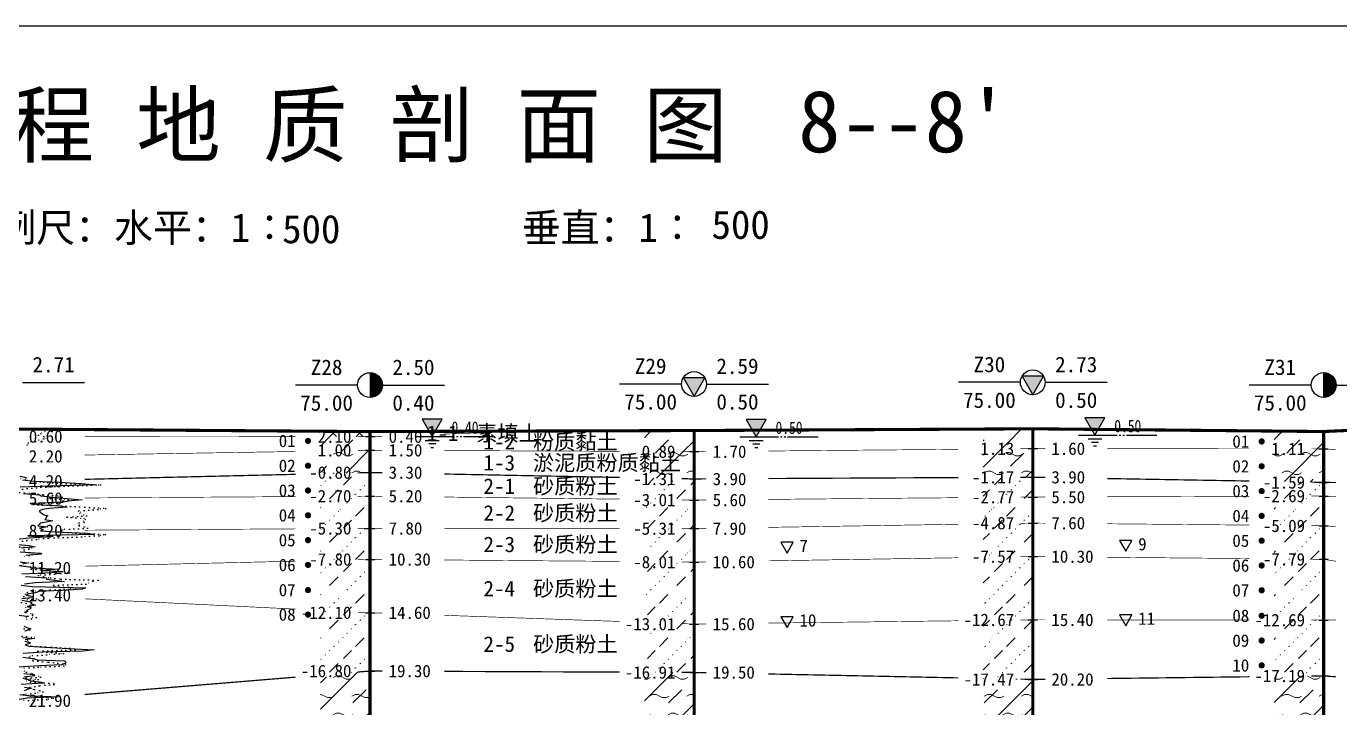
# Model space of a CAD drawing. Extents: x -37 to 3540, y -1485 to 297.
# Drawn here: x 911.1 to 1122.9, y -124.9 to -15 of the extents above; entities that cross this region are included whole.
import ezdxf
from ezdxf.enums import TextEntityAlignment as Align

# ---------------------------------------------------------------- set-up
doc = ezdxf.new("R2010")
doc.units = 0
doc.linetypes.add('DOT', pattern=[6.35, 0, -6.35])
doc.layers.get('0').update_dxf_attribs({"linetype": 'CONTINUOUS'})
for name, color, linetype in [('CURVE', 200, 'CONTINUOUS'), ('FRAME', 7, 'CONTINUOUS'), ('HOLE', 41, 'CONTINUOUS'), ('SAMPLE', 1, 'CONTINUOUS'), ('STRATUM', 241, 'CONTINUOUS')]:
    doc.layers.add(name, color=color, linetype=linetype)
doc.layers.add('HATCH', color=7, linetype='CONTINUOUS', lineweight=13)
doc.styles.add('ST', font='')
doc.styles.get('ST').set_extended_font_data('SimSun')
pattern_1 = [(45, (761.2035, -297), (-4.24264, 4.24264), [10, 0]), (45, (762.2645, -300.182), (-2.12132, 6.36396), [3, -3])]
pattern_2 = [(45, (761.2035, -297), (-4.24264, 4.24264), [10, 0]), (45, (762.2645, -300.182), (-2.12132, 6.36396), [3, -3]), (26.565, (762.2776, -297.2536), (5.999823, 5.999812), [0.567, -12.849]), (0, (761.7106, -297.2536), (0, 6), [0.567, -5.433]), (26.565, (759.6222, -297), (5.999823, 5.999812), [0.567, -12.849]), (0, (760.1293, -296.7464), (0, 6), [0.567, -5.433]), (153.435, (761.7106, -297.2536), (-5.999818, -5e-06), [1.134, -12.2826]), (26.565, (765.2776, -294.2536), (5.999823, 5.999812), [0.567, -12.849]), (0, (764.7106, -294.2536), (0, 6), [0.567, -5.433]), (26.565, (762.6222, -294), (5.999823, 5.999812), [0.567, -12.849]), (0, (763.1293, -293.7464), (0, 6), [0.567, -5.433]), (153.435, (764.7106, -294.2536), (-5.999818, -5e-06), [1.134, -12.2826])]
pattern_3 = [(45, (761.2035, -297), (-7e-07, 6.99998), [1.97196, -7.92754]), (45, (764.0163, -294.171), (-7e-07, 6.99998), [1.99367, -7.90583]), (45, (766.271, -291.918), (-7e-07, 6.99998), [1.81361, -8.08588]), (26.56505, (761.2035, -293.5), (7, 7), [0.0965, -15.55598]), (36.8699, (761.9035, -292.8), (7, 7), [0.19775, -34.80225]), (315, (764.7035, -290.024), (6.99998, 1e-06), [0.03305, -9.86644]), (26.56505, (764.7035, -297), (7, 7), [0.14475, -15.50773]), (26.56505, (765.4035, -296.3), (7, 7), [0.10528, -15.5472]), (90, (765.7535, -295.95), (-7, -5e-07), [0.02877, -6.97123]), (26.56505, (766.1035, -295.6), (7, 7), [0.09101, -31.21394]), (36.8699, (766.8035, -294.9), (7, 7), [0.11069, -34.88931]), (45, (767.5035, -294.2), (-2e-07, 6.99998), [0.10911, -9.79038]), (315, (768.1176, -293.452), (6.99998, 1e-06), [0.03305, -9.86644]), (36.8699, (762.6035, -292.1), (7, 7), [0.10224, -34.89776]), (53.1301, (763.3035, -291.4), (14, 21), [0.13438, -34.86562]), (53.1301, (764.0035, -290.7), (14, 21), [0.12625, -34.87375])]

# ---------------------------------------------------------------- blocks, each defined once
blk = doc.blocks.new('图头_剖面图A3')
at = {"style": 'ST'}
for s, height, p in [('工 程 地 质 剖 面 图', 10, (-15.09, 10.79)), ('比例尺：水平：1∶            垂直：1∶', 4.6, (-11.5, -5.76))]:
    blk.add_text(s, height=height, dxfattribs=at).set_placement(p, align=Align.MIDDLE_CENTER)
for tag, height, p in [('01_剖面号', 10, (64.41, 11.39)), ('02_横向比例', 4.6, (-18.82, -5.99)), ('03＿纵向比例', 4.6, (50.43, -5.28))]:
    blk.add_attdef(tag, text='', height=height, dxfattribs=at).set_placement(p, align=Align.MIDDLE_LEFT)
blk = doc.blocks.new('H_sam_hole')
blk.add_line((0, 2), (0, -2))
at = {"const_width": 2}
blk.add_lwpolyline([(0, -1, 0.414214), (1, 0, 0.414214), (0, 1, 1)], format="xyb", dxfattribs=at)
blk.add_circle((0, 0), 2)
blk = doc.blocks.new('H_spt_hole')
blk.add_hatch(color=256).paths.add_polyline_path([(1.73, 1), (-1.73, 1), (0, -2)])
blk.add_lwpolyline([(0, -2), (1.73, 1), (-1.73, 1)], close=True)
blk.add_circle((0, 0), 2)
blk = doc.blocks.new('SampleSoilUndisturbed')
at = {"const_width": 0.5}
blk.add_lwpolyline([(-0.25, 0, 1), (0.25, 0, 1)], format="xyb", close=True, dxfattribs=at)
blk = doc.blocks.new('TrigonHollow')
blk.add_lwpolyline([(0, -1.15), (1, 0.58), (-1, 0.58)], close=True)
blk = doc.blocks.new('Gwl')
blk.add_lwpolyline([(0, 0, 0, 3.22, 0), (0, 2.79, 3.22, 3.22, 0)], format="xyseb")
blk.add_lwpolyline([(0, 0), (1.61, 2.79), (-1.61, 2.79)], close=True)
for points in [[(-2.63, 0), (3.61, 0)], [(3.93, 0), (4.21, 0)], [(4.53, 0), (4.8, 0)], [(5.09, 0), (9.99, 0)], [(-1.09, -0.61), (1.16, -0.61)], [(-0.54, -1.14), (0.61, -1.14)], [(-0.19, -1.74), (0.26, -1.74)]]:
    blk.add_lwpolyline(points)
at = {"style": 'ST', "width": 0.8}
blk.add_attdef('*GWL', (3.14, 0.45), '', height=2, dxfattribs=at)

msp = doc.modelspace()

# ---------------------------------------------------------------- hatches: boundary and pattern name
at = {"layer": 'HATCH'}
h = msp.add_hatch(dxfattribs=at)
h.set_pattern_fill('STT', color=50, style=0)
h.set_pattern_definition([(45, (761.2035, -297), (-2.12132, 2.12132), [10, 0]), (135, (761.2035, -297), (-2.12132, -2.12132), [10, 0])])
h.paths.add_polyline_path([(966.55, -80.35), (958.55, -80.3), (958.55, -81.15), (966.55, -81.15)])
h.paths.add_polyline_path([(957.35, -82.64), (964.04, -82.64), (964.04, -79.71), (957.35, -79.71)], flags=9)
h = msp.add_hatch(dxfattribs=at)
h.set_pattern_fill('FZNT', color=32, style=0)
h.set_pattern_definition(pattern_1)
h.paths.add_polyline_path([(966.55, -81.15), (965.8, -81.15), (958.55, -81.15), (958.55, -83.49), (966.55, -83.35)])
h.paths.add_polyline_path([(957.35, -84.84), (964.04, -84.84), (964.04, -81.91), (957.35, -81.91)], flags=9)
h.paths.add_polyline_path([(957.35, -82.64), (964.04, -82.64), (964.04, -79.71), (957.35, -79.71)], flags=9)
h = msp.add_hatch(dxfattribs=at)
h.set_pattern_fill('FZNT', color=32, style=0)
h.set_pattern_definition(pattern_1)
h.paths.add_polyline_path([(1018.81, -80.18), (1010.81, -80.21), (1010.81, -83.55), (1018.81, -83.58)])
h.paths.add_polyline_path([(1009.6, -85.07), (1016.3, -85.07), (1016.3, -82.14), (1009.6, -82.14)], flags=9)
h = msp.add_hatch(dxfattribs=at)
h.set_pattern_fill('FZNT', color=32, style=0)
h.set_pattern_definition(pattern_1)
h.paths.add_polyline_path([(1073.44, -79.9), (1065.44, -79.94), (1065.44, -83.17), (1073.44, -83.1)])
h.paths.add_polyline_path([(1064.23, -84.59), (1070.93, -84.59), (1070.93, -81.66), (1064.23, -81.66)], flags=9)
h = msp.add_hatch(dxfattribs=at)
h.set_pattern_fill('FZNT', color=32, style=0)
h.set_pattern_definition(pattern_1)
h.paths.add_polyline_path([(1120.35, -80.34), (1112.35, -80.26), (1112.35, -83.13), (1120.35, -83.14)])
h.paths.add_polyline_path([(1111.15, -84.62), (1117.84, -84.62), (1117.84, -81.71), (1111.15, -81.71)], flags=9)
h = msp.add_hatch(dxfattribs=at)
h.set_pattern_fill('YNFNT', color=251, style=0)
h.set_pattern_definition(pattern_2)
h.paths.add_polyline_path([(966.55, -83.35), (958.55, -83.49), (958.55, -87.14), (966.55, -86.95)])
h.paths.add_polyline_path([(955.92, -88.44), (964.04, -88.44), (964.04, -85.51), (955.92, -85.51)], flags=9)
h.paths.add_polyline_path([(957.35, -84.84), (964.04, -84.84), (964.04, -81.91), (957.35, -81.91)], flags=9)
h = msp.add_hatch(dxfattribs=at)
h.set_pattern_fill('YNFNT', color=251, style=0)
h.set_pattern_definition(pattern_2)
h.paths.add_polyline_path([(1018.81, -83.58), (1010.81, -83.55), (1010.81, -87.82), (1018.81, -87.98)])
h.paths.add_polyline_path([(992.02, -87.81), (1018.7, -87.81), (1018.7, -82.87), (992.02, -82.87)], flags=9)
h.paths.add_polyline_path([(1008.17, -89.47), (1016.3, -89.47), (1016.3, -86.54), (1008.17, -86.54)], flags=9)
h.paths.add_polyline_path([(1009.6, -85.07), (1016.3, -85.07), (1016.3, -82.14), (1009.6, -82.14)], flags=9)
h = msp.add_hatch(dxfattribs=at)
h.set_pattern_fill('YNFNT', color=251, style=0)
h.set_pattern_definition(pattern_2)
h.paths.add_polyline_path([(1073.44, -83.1), (1065.44, -83.17), (1065.44, -87.74), (1073.44, -87.7)])
h.paths.add_polyline_path([(1062.8, -89.19), (1070.93, -89.19), (1070.93, -86.27), (1062.8, -86.27)], flags=9)
h.paths.add_polyline_path([(1064.23, -84.59), (1070.93, -84.59), (1070.93, -81.66), (1064.23, -81.66)], flags=9)
h = msp.add_hatch(dxfattribs=at)
h.set_pattern_fill('YNFNT', color=251, style=0)
h.set_pattern_definition(pattern_2)
h.paths.add_polyline_path([(1120.35, -83.14), (1119.6, -83.14), (1112.35, -83.13), (1112.35, -88.39), (1120.35, -88.54)])
h.paths.add_polyline_path([(1109.71, -90.02), (1117.84, -90.02), (1117.84, -87.09), (1109.71, -87.09)], flags=9)
h.paths.add_polyline_path([(1111.15, -84.62), (1117.84, -84.62), (1117.84, -81.71), (1111.15, -81.71)], flags=9)
h = msp.add_hatch(dxfattribs=at)
h.set_pattern_fill('SZFT', color=52, style=0)
h.set_pattern_definition(pattern_3)
h.paths.add_polyline_path([(966.55, -86.95), (958.55, -87.14), (958.55, -90.81), (966.55, -90.75)])
h.paths.add_polyline_path([(955.92, -92.24), (964.04, -92.24), (964.04, -89.31), (955.92, -89.31)], flags=9)
h.paths.add_polyline_path([(955.92, -88.44), (964.04, -88.44), (964.04, -85.51), (955.92, -85.51)], flags=9)
h = msp.add_hatch(dxfattribs=at)
h.set_pattern_fill('SZFT', color=52, style=0)
h.set_pattern_definition(pattern_3)
h.paths.add_polyline_path([(1018.81, -87.98), (1010.81, -87.82), (1010.81, -91.28), (1018.81, -91.38)])
h.paths.add_polyline_path([(1008.17, -92.87), (1016.3, -92.87), (1016.3, -89.94), (1008.17, -89.94)], flags=9)
h.paths.add_polyline_path([(1008.17, -89.47), (1016.3, -89.47), (1016.3, -86.54), (1008.17, -86.54)], flags=9)
h = msp.add_hatch(dxfattribs=at)
h.set_pattern_fill('SZFT', color=52, style=0)
h.set_pattern_definition(pattern_3)
h.paths.add_polyline_path([(1073.44, -87.7), (1065.44, -87.74), (1065.44, -90.97), (1073.44, -90.9)])
h.paths.add_polyline_path([(1062.81, -92.39), (1070.92, -92.39), (1070.92, -89.49), (1062.81, -89.49)], flags=9)
h.paths.add_polyline_path([(1062.8, -89.19), (1070.93, -89.19), (1070.93, -86.27), (1062.8, -86.27)], flags=9)
h = msp.add_hatch(dxfattribs=at)
h.set_pattern_fill('SZFT', color=52, style=0)
h.set_pattern_definition(pattern_3)
h.paths.add_polyline_path([(1120.35, -88.54), (1112.35, -88.39), (1112.35, -90.76), (1120.35, -90.74)])
h.paths.add_polyline_path([(1109.71, -92.22), (1117.84, -92.22), (1117.84, -89.29), (1109.71, -89.29)], flags=9)
h.paths.add_polyline_path([(1109.71, -90.02), (1117.84, -90.02), (1117.84, -87.09), (1109.71, -87.09)], flags=9)
h = msp.add_hatch(dxfattribs=at)
h.set_pattern_fill('SZFT', color=52, style=0)
h.set_pattern_definition(pattern_3)
h.paths.add_polyline_path([(966.55, -90.75), (958.55, -90.81), (958.55, -96.01), (966.55, -95.95)])
h.paths.add_polyline_path([(955.92, -97.44), (964.04, -97.44), (964.04, -94.51), (955.92, -94.51)], flags=9)
h.paths.add_polyline_path([(955.92, -92.24), (964.04, -92.24), (964.04, -89.31), (955.92, -89.31)], flags=9)
h = msp.add_hatch(dxfattribs=at)
h.set_pattern_fill('SZFT', color=52, style=0)
h.set_pattern_definition(pattern_3)
h.paths.add_polyline_path([(1018.81, -91.38), (1010.81, -91.28), (1010.81, -95.98), (1018.81, -95.98)])
h.paths.add_polyline_path([(1008.17, -97.47), (1016.3, -97.47), (1016.3, -94.54), (1008.17, -94.54)], flags=9)
h.paths.add_polyline_path([(1008.17, -92.87), (1016.3, -92.87), (1016.3, -89.94), (1008.17, -89.94)], flags=9)
h = msp.add_hatch(dxfattribs=at)
h.set_pattern_fill('SZFT', color=52, style=0)
h.set_pattern_definition(pattern_3)
h.paths.add_polyline_path([(1073.44, -90.9), (1065.44, -90.97), (1065.44, -95.23), (1073.44, -95.1)])
h.paths.add_polyline_path([(1062.8, -96.59), (1070.93, -96.59), (1070.93, -93.66), (1062.8, -93.66)], flags=9)
h.paths.add_polyline_path([(1062.81, -92.39), (1070.92, -92.39), (1070.92, -89.49), (1062.81, -89.49)], flags=9)
h = msp.add_hatch(dxfattribs=at)
h.set_pattern_fill('SZFT', color=52, style=0)
h.set_pattern_definition(pattern_3)
h.paths.add_polyline_path([(1120.35, -90.74), (1112.35, -90.76), (1112.35, -95.46), (1120.35, -95.54)])
h.paths.add_polyline_path([(1109.71, -97.02), (1117.84, -97.02), (1117.84, -94.09), (1109.71, -94.09)], flags=9)
h.paths.add_polyline_path([(1109.71, -92.22), (1117.84, -92.22), (1117.84, -89.29), (1109.71, -89.29)], flags=9)
h = msp.add_hatch(dxfattribs=at)
h.set_pattern_fill('SZFT', color=52, style=0)
h.set_pattern_definition(pattern_3)
h.paths.add_polyline_path([(966.55, -95.95), (958.55, -96.01), (958.55, -101.14), (966.55, -100.95)])
h.paths.add_polyline_path([(955.92, -102.44), (964.04, -102.44), (964.04, -99.51), (955.92, -99.51)], flags=9)
h.paths.add_polyline_path([(955.92, -97.44), (964.04, -97.44), (964.04, -94.51), (955.92, -94.51)], flags=9)
h = msp.add_hatch(dxfattribs=at)
h.set_pattern_fill('SZFT', color=52, style=0)
h.set_pattern_definition(pattern_3)
h.paths.add_polyline_path([(1018.81, -95.98), (1018.06, -95.98), (1010.81, -95.98), (1010.81, -101.31), (1018.81, -101.38)])
h.paths.add_polyline_path([(1008.17, -102.87), (1016.3, -102.87), (1016.3, -99.94), (1008.17, -99.94)], flags=9)
h.paths.add_polyline_path([(1008.17, -97.47), (1016.3, -97.47), (1016.3, -94.54), (1008.17, -94.54)], flags=9)
h = msp.add_hatch(dxfattribs=at)
h.set_pattern_fill('SZFT', color=52, style=0)
h.set_pattern_definition(pattern_3)
h.paths.add_polyline_path([(1073.44, -95.1), (1065.44, -95.23), (1065.44, -100.63), (1073.44, -100.5)])
h.paths.add_polyline_path([(1062.81, -101.99), (1070.92, -101.99), (1070.92, -99.09), (1062.81, -99.09)], flags=9)
h.paths.add_polyline_path([(1062.8, -96.59), (1070.93, -96.59), (1070.93, -93.66), (1062.8, -93.66)], flags=9)
h = msp.add_hatch(dxfattribs=at)
h.set_pattern_fill('SZFT', color=52, style=0)
h.set_pattern_definition(pattern_3)
h.paths.add_polyline_path([(1120.35, -95.54), (1112.35, -95.46), (1112.35, -100.86), (1120.35, -100.94)])
h.paths.add_polyline_path([(1109.71, -102.42), (1117.84, -102.42), (1117.84, -99.49), (1109.71, -99.49)], flags=9)
h.paths.add_polyline_path([(1109.71, -97.02), (1117.84, -97.02), (1117.84, -94.09), (1109.71, -94.09)], flags=9)
h = msp.add_hatch(dxfattribs=at)
h.set_pattern_fill('SZFT', color=52, style=0)
h.set_pattern_definition(pattern_3)
h.paths.add_polyline_path([(966.55, -100.95), (958.55, -101.14), (958.55, -109.16), (966.55, -109.55)])
h.paths.add_polyline_path([(954.49, -111.04), (964.04, -111.04), (964.04, -108.11), (954.49, -108.11)], flags=9)
h.paths.add_polyline_path([(955.92, -102.44), (964.04, -102.44), (964.04, -99.51), (955.92, -99.51)], flags=9)
h = msp.add_hatch(dxfattribs=at)
h.set_pattern_fill('SZFT', color=52, style=0)
h.set_pattern_definition(pattern_3)
h.paths.add_polyline_path([(1073.44, -100.5), (1065.44, -100.63), (1065.44, -110.8), (1073.44, -110.7)])
h.paths.add_polyline_path([(1061.37, -112.19), (1070.93, -112.19), (1070.93, -109.26), (1061.37, -109.26)], flags=9)
h.paths.add_polyline_path([(1062.81, -101.99), (1070.92, -101.99), (1070.92, -99.09), (1062.81, -99.09)], flags=9)
h = msp.add_hatch(dxfattribs=at)
h.set_pattern_fill('SZFT', color=52, style=0)
h.set_pattern_definition(pattern_3)
h.paths.add_polyline_path([(1120.35, -100.94), (1112.35, -100.86), (1112.35, -110.73), (1120.35, -110.74)])
h.paths.add_polyline_path([(1108.28, -112.22), (1117.84, -112.22), (1117.84, -109.29), (1108.28, -109.29)], flags=9)
h.paths.add_polyline_path([(1109.71, -102.42), (1117.84, -102.42), (1117.84, -99.49), (1109.71, -99.49)], flags=9)
h = msp.add_hatch(dxfattribs=at)
h.set_pattern_fill('SZFT', color=52, style=0)
h.set_pattern_definition(pattern_3)
h.paths.add_polyline_path([(1018.81, -101.38), (1010.81, -101.31), (1010.81, -111.1), (1018.81, -111.38)])
h.paths.add_polyline_path([(1006.74, -112.87), (1016.3, -112.87), (1016.3, -109.94), (1006.74, -109.94)], flags=9)
h.paths.add_polyline_path([(1008.17, -102.87), (1016.3, -102.87), (1016.3, -99.94), (1008.17, -99.94)], flags=9)
h = msp.add_hatch(dxfattribs=at)
h.set_pattern_fill('SZFT', color=52, style=0)
h.set_pattern_definition(pattern_3)
h.paths.add_polyline_path([(966.55, -109.55), (958.55, -109.16), (958.55, -119.61), (966.55, -118.95)])
h.paths.add_polyline_path([(954.49, -120.44), (964.04, -120.44), (964.04, -117.51), (954.49, -117.51)], flags=9)
h.paths.add_polyline_path([(954.49, -111.04), (964.04, -111.04), (964.04, -108.11), (954.49, -108.11)], flags=9)
h = msp.add_hatch(dxfattribs=at)
h.set_pattern_fill('SZFT', color=52, style=0)
h.set_pattern_definition(pattern_3)
h.paths.add_polyline_path([(1018.81, -111.38), (1010.81, -111.1), (1010.81, -119.15), (1018.81, -119.18)])
h.paths.add_polyline_path([(1006.74, -120.67), (1016.3, -120.67), (1016.3, -117.74), (1006.74, -117.74)], flags=9)
h.paths.add_polyline_path([(1006.74, -112.87), (1016.3, -112.87), (1016.3, -109.94), (1006.74, -109.94)], flags=9)
h = msp.add_hatch(dxfattribs=at)
h.set_pattern_fill('SZFT', color=52, style=0)
h.set_pattern_definition(pattern_3)
h.paths.add_polyline_path([(1073.44, -110.7), (1065.44, -110.8), (1065.44, -120.14), (1073.44, -120.3)])
h.paths.add_polyline_path([(1061.37, -121.79), (1070.93, -121.79), (1070.93, -118.87), (1061.37, -118.87)], flags=9)
h.paths.add_polyline_path([(1061.37, -112.19), (1070.93, -112.19), (1070.93, -109.26), (1061.37, -109.26)], flags=9)
h = msp.add_hatch(dxfattribs=at)
h.set_pattern_fill('SZFT', color=52, style=0)
h.set_pattern_definition(pattern_3)
h.paths.add_polyline_path([(1120.35, -110.74), (1119.6, -110.74), (1112.35, -110.73), (1112.35, -119.83), (1120.35, -119.74)])
h.paths.add_polyline_path([(1108.28, -121.22), (1117.84, -121.22), (1117.84, -118.29), (1108.28, -118.29)], flags=9)
h.paths.add_polyline_path([(1108.28, -112.22), (1117.84, -112.22), (1117.84, -109.29), (1108.28, -109.29)], flags=9)
h = msp.add_hatch(dxfattribs=at)
h.set_pattern_fill('YNFNT', color=251, style=0)
h.set_pattern_definition(pattern_2)
h.paths.add_polyline_path([(966.55, -118.95), (958.55, -119.61), (958.55, -144.09), (966.55, -143.15)])
h.paths.add_polyline_path([(954.49, -144.64), (964.04, -144.64), (964.04, -141.71), (954.49, -141.71)], flags=9)
h.paths.add_polyline_path([(954.49, -120.44), (964.04, -120.44), (964.04, -117.51), (954.49, -117.51)], flags=9)
h = msp.add_hatch(dxfattribs=at)
h.set_pattern_fill('YNFNT', color=251, style=0)
h.set_pattern_definition(pattern_2)
h.paths.add_polyline_path([(1018.81, -119.18), (1010.81, -119.15), (1010.81, -144.53), (1018.81, -144.78)])
h.paths.add_polyline_path([(992.02, -133.82), (1018.7, -133.82), (1018.7, -128.87), (992.02, -128.87)], flags=9)
h.paths.add_polyline_path([(1006.74, -146.27), (1016.3, -146.27), (1016.3, -143.34), (1006.74, -143.34)], flags=9)
h.paths.add_polyline_path([(1006.74, -120.67), (1016.3, -120.67), (1016.3, -117.74), (1006.74, -117.74)], flags=9)
h = msp.add_hatch(dxfattribs=at)
h.set_pattern_fill('YNFNT', color=251, style=0)
h.set_pattern_definition(pattern_2)
h.paths.add_polyline_path([(1120.35, -119.74), (1112.35, -119.83), (1112.35, -143.01), (1120.35, -142.54)])
h.paths.add_polyline_path([(1108.28, -144.02), (1117.84, -144.02), (1117.84, -141.09), (1108.28, -141.09)], flags=9)
h.paths.add_polyline_path([(1108.28, -121.22), (1117.84, -121.22), (1117.84, -118.29), (1108.28, -118.29)], flags=9)
h = msp.add_hatch(dxfattribs=at)
h.set_pattern_fill('YNFNT', color=251, style=0)
h.set_pattern_definition(pattern_2)
h.paths.add_polyline_path([(1073.44, -120.3), (1065.44, -120.14), (1065.44, -145.23), (1073.44, -145.3)])
h.paths.add_polyline_path([(1061.37, -146.79), (1070.93, -146.79), (1070.93, -143.86), (1061.37, -143.86)], flags=9)
h.paths.add_polyline_path([(1061.37, -121.79), (1070.93, -121.79), (1070.93, -118.87), (1061.37, -118.87)], flags=9)

# ---------------------------------------------------------------- linework, layer by layer
at = {"layer": 'CURVE', "color": 100, "linetype": 'DOT', "ltscale": 0.1}
for points in [[(914.14, -80.33), (913.61, -80.53), (913.44, -80.73), (913.1, -80.93), (913.89, -81.13), (914.16, -81.33), (913.88, -81.53), (913.14, -81.73), (912.59, -81.93), (911.43, -82.13), (911.42, -82.33), (911.24, -82.53), (910.8, -82.73)], [(910.16, -87.93), (911.17, -88.13), (911.86, -88.33), (913.87, -88.53), (916.81, -88.73), (923.09, -88.93), (917.93, -89.13), (913.47, -89.33), (911.25, -89.53), (909.64, -89.73)], [(909.31, -90.13), (912.22, -90.33), (913.89, -90.53), (916.32, -90.73), (916.92, -90.93), (915.05, -91.13), (917.84, -91.33), (916.97, -91.53), (916.95, -91.73), (913.13, -91.93), (912.25, -92.13), (916.77, -92.33), (920.57, -92.53), (923.87, -92.73), (922.64, -92.93), (919.43, -93.13), (919.89, -93.33), (919.7, -93.53), (920.31, -93.73), (920.82, -93.93), (917.64, -94.13), (920.41, -94.33), (920.66, -94.53), (920.31, -94.73), (920.43, -94.93), (919.4, -95.13), (919.66, -95.33), (919.62, -95.53), (920.54, -95.73), (921, -95.93), (917, -96.13), (916.92, -96.33), (916.32, -96.53), (919.09, -96.73), (923.81, -96.93), (922.79, -97.13), (920, -97.33), (914.63, -97.53), (912.75, -97.73), (911.21, -97.93), (909.68, -98.13)], [(910.06, -98.93), (912.06, -99.13), (911.51, -99.33), (910.05, -99.53)], [(909.7, -101.33), (911.51, -101.53), (910.81, -101.73)], [(910.82, -99.73), (912.44, -99.93), (912.04, -100.13), (911.56, -100.33), (910.74, -100.53)], [(910.26, -101.93), (911.79, -102.13), (913.5, -102.33), (911.92, -102.53), (914.22, -102.73), (916.95, -102.93), (918.1, -103.13), (915.64, -103.33), (913.07, -103.53), (913.9, -103.73), (914.99, -103.93), (916.74, -104.13), (922.73, -104.33), (921.8, -104.53), (921.22, -104.73), (920.74, -104.93), (915.46, -105.13), (915.64, -105.33), (919.03, -105.53), (917.98, -105.73), (914.87, -105.93), (912.1, -106.13), (911.24, -106.33), (910.9, -106.53), (911.15, -106.73), (910.73, -106.93), (912.1, -107.13), (912.75, -107.33), (910.98, -107.53)], [(910.36, -107.93), (911.9, -108.13), (911.63, -108.33), (911.8, -108.53), (911, -108.73)], [(911.09, -109.13), (911.31, -109.33), (911.06, -109.53), (912.09, -109.73), (912.13, -109.93), (911.34, -110.13), (912.73, -110.33), (911.97, -110.53), (910.65, -110.73)], [(910.79, -112.13), (911.65, -112.33), (910.89, -112.53)], [(910.44, -113.33), (912.51, -113.53), (911.93, -113.73), (911.25, -113.93), (911.36, -114.13), (911.44, -114.33), (911.04, -114.53)], [(911.1, -114.73), (912, -114.93), (915.17, -115.13), (918.86, -115.33), (918.98, -115.53), (913, -115.73), (914.45, -115.93), (917.13, -116.13), (914.38, -116.33), (911.8, -116.53), (911.65, -116.73), (912.42, -116.93), (912.13, -117.13), (912.24, -117.33), (914.75, -117.53), (916.97, -117.73), (917.48, -117.93), (917.17, -118.13), (913.04, -118.33), (910.49, -118.53)], [(910.73, -118.93), (911.12, -119.13), (912.08, -119.33), (912.33, -119.53), (913.02, -119.73), (913.43, -119.93), (911.05, -120.13), (913.03, -120.33), (911.12, -120.53), (911.8, -120.73), (915.51, -120.93), (915.58, -121.13), (913.2, -121.33), (911.69, -121.53), (911.46, -121.73), (912.42, -121.93), (913.3, -122.13), (913.77, -122.33), (912.55, -122.53), (910.71, -122.73), (911.96, -122.93), (912.94, -123.13), (915.47, -123.33), (914.42, -123.53), (910.62, -123.73)]]:
    msp.add_lwpolyline(points, dxfattribs=at)
at = {"layer": 'CURVE', "color": 30, "linetype": 'Continuous'}
for points in [[(910.09, -87.53), (911.16, -87.73), (910.97, -87.93)], [(910.49, -88.13), (912.38, -88.33), (916.44, -88.53), (920.03, -88.73), (922.34, -88.93), (914.83, -89.13), (910.1, -89.33)], [(910.71, -90.33), (913.26, -90.53), (913.53, -90.73), (915.41, -90.93), (917.65, -91.13), (920.1, -91.33), (918.43, -91.53), (916.95, -91.73), (911.93, -91.93), (912.97, -92.13), (916.53, -92.33), (917.71, -92.53), (914.82, -92.73), (913.74, -92.93), (913.2, -93.13), (913.37, -93.33), (913.65, -93.53), (913.8, -93.73), (914.56, -93.93), (914.3, -94.13), (914.3, -94.33), (914.09, -94.53), (915.41, -94.73), (914.31, -94.93), (913.34, -95.13), (913.18, -95.33), (912.99, -95.53), (914.6, -95.73), (913.24, -95.93), (913.81, -96.13), (913.4, -96.33), (915.81, -96.53), (920.99, -96.73), (922.15, -96.93), (911.36, -97.13), (915.08, -97.33), (911.59, -97.53), (909.6, -97.73)], [(909.81, -98.53), (911.58, -98.73), (912.57, -98.93), (910.3, -99.13)], [(910.11, -99.73), (913.44, -99.93), (913.58, -100.13), (911.02, -100.33)], [(910.12, -101.33), (911.28, -101.53), (910.48, -101.73)], [(909.89, -101.93), (911.54, -102.13), (912.09, -102.33), (916.35, -102.53), (913.72, -102.73), (917, -102.93), (915.23, -103.13), (910.4, -103.33)], [(910.99, -103.73), (914.38, -103.93), (914.35, -104.13), (915.68, -104.33), (917.3, -104.53), (912.54, -104.73), (910.8, -104.93)], [(910.26, -105.13), (912.04, -105.33), (920.72, -105.53), (920.16, -105.73), (917.99, -105.93), (913.2, -106.13), (912.52, -106.33), (911.47, -106.53), (911.19, -106.73), (912.28, -106.93), (912.18, -107.13), (910.41, -107.33)], [(910.37, -107.53), (911.55, -107.73), (911.94, -107.93), (911.96, -108.13), (912.6, -108.33), (911.23, -108.53), (911.9, -108.73), (911.74, -108.93), (911.23, -109.13), (911.32, -109.33), (910.78, -109.53)], [(909.98, -109.93), (911.16, -110.13), (911.07, -110.33)], [(910.74, -111.73), (911.2, -111.93), (911.83, -112.13), (911.43, -112.33), (911, -112.53)], [(910.49, -113.53), (912.43, -113.73), (910.94, -113.93)], [(910.87, -114.13), (911.73, -114.33), (911.7, -114.53), (910.93, -114.73), (911.5, -114.93), (914.11, -115.13), (917.88, -115.33), (922.05, -115.53), (920.31, -115.73), (913.83, -115.93), (910.62, -116.13)], [(910.57, -116.73), (912.15, -116.93), (912.86, -117.13), (917.27, -117.33), (917.44, -117.53), (917.42, -117.73), (916.8, -117.93), (913.26, -118.13), (909.75, -118.33)], [(910.56, -120.13), (911.39, -120.33), (911.84, -120.53), (913.61, -120.73), (913.81, -120.93), (910.3, -121.13)], [(910.71, -119.33), (912.2, -119.53), (912.5, -119.73), (910.73, -119.93)], [(910.09, -122.73), (911.77, -122.93), (916.64, -123.13), (911.23, -123.33), (909.97, -123.53)], [(910.81, -121.53), (911.93, -121.73), (911.27, -121.93), (910.77, -122.13)]]:
    msp.add_lwpolyline(points, dxfattribs=at)
at = {"layer": 'FRAME', "linetype": 'Continuous'}
msp.add_line((1302.94, -15), (622.01, -15), dxfattribs=at)
at = {"layer": 'HOLE', "linetype": 'Continuous'}
for points in [[(910.52, -72.43), (920.52, -72.43)], [(964.55, -72.85), (954.55, -72.85)], [(968.55, -72.85), (978.55, -72.85)], [(1016.81, -72.68), (1006.81, -72.68)], [(1020.81, -72.68), (1030.81, -72.68)], [(1071.44, -72.4), (1061.44, -72.4)], [(1075.44, -72.4), (1085.44, -72.4)], [(1118.35, -72.84), (1108.35, -72.84)], [(1122.35, -72.84), (1132.35, -72.84)], [(965.8, -81.15), (967.3, -81.15)], [(965.8, -83.35), (967.3, -83.35)], [(1018.06, -83.58), (1019.56, -83.58)], [(1072.69, -83.1), (1074.19, -83.1)], [(1119.6, -83.14), (1121.1, -83.14)], [(965.8, -86.95), (967.3, -86.95)], [(1018.06, -87.98), (1019.56, -87.98)], [(1072.69, -87.7), (1074.19, -87.7)], [(1119.6, -88.54), (1121.1, -88.54)], [(965.8, -90.75), (967.3, -90.75)], [(1072.69, -90.9), (1074.19, -90.9)], [(1119.6, -90.74), (1121.1, -90.74)], [(1018.06, -91.38), (1019.56, -91.38)], [(1072.69, -95.1), (1074.19, -95.1)], [(965.8, -95.95), (967.3, -95.95)], [(1018.06, -95.98), (1019.56, -95.98)], [(1119.6, -95.54), (1121.1, -95.54)], [(965.8, -100.95), (967.3, -100.95)], [(1018.06, -101.38), (1019.56, -101.38)], [(1072.69, -100.5), (1074.19, -100.5)], [(1119.6, -100.94), (1121.1, -100.94)], [(965.8, -109.55), (967.3, -109.55)], [(1018.06, -111.38), (1019.56, -111.38)], [(1072.69, -110.7), (1074.19, -110.7)], [(1119.6, -110.74), (1121.1, -110.74)], [(965.8, -118.95), (967.3, -118.95)], [(1018.06, -119.18), (1019.56, -119.18)], [(1072.69, -120.3), (1074.19, -120.3)], [(1119.6, -119.74), (1121.1, -119.74)]]:
    msp.add_lwpolyline(points, dxfattribs=at)
at = {"layer": 'HOLE', "linetype": 'Continuous', "const_width": 0.5}
for points in [[(966.55, -80.35), (966.55, -230.35)], [(1018.81, -80.18), (1018.81, -228.88)], [(1073.44, -79.9), (1073.44, -228.6)], [(1120.35, -80.34), (1120.35, -230.34)]]:
    msp.add_lwpolyline(points, dxfattribs=at)
at = {"layer": 'STRATUM', "linetype": 'Continuous'}
for points, const_width in [([(978.55, -80.31), (1018.81, -80.18), (1073.44, -79.9), (1120.35, -80.34), (1164.64, -78.35)], 0.5), ([(906.52, -79.9), (908.52, -79.93), (920.52, -80.02)], 0.5), ([(920.52, -80.02), (964.55, -80.34)], 0.5), ([(964.55, -80.34), (966.55, -80.35), (978.55, -80.31)], 0.5), ([(978.55, -80.75), (979.62, -80.71), (992.68, -80.27)], 0.1), ([(920.52, -81.13), (937.54, -81.14), (954.55, -81.15)], 0.1), ([(964.55, -81.15), (966.55, -81.15), (968.55, -81.09)], 0.1), ([(920.52, -84.13), (937.54, -83.84), (954.55, -83.56)], 0.1), ([(964.55, -83.39), (966.55, -83.35), (968.55, -83.36)], 0.1), ([(978.55, -83.41), (992.68, -83.47), (1006.81, -83.53)], 0.1), ([(1016.81, -83.57), (1018.81, -83.58), (1020.81, -83.56)], 0.1), ([(1030.81, -83.48), (1046.13, -83.34), (1061.44, -83.21)], 0.1), ([(1071.44, -83.12), (1073.44, -83.1), (1075.44, -83.1)], 0.1), ([(1085.44, -83.11), (1096.9, -83.12), (1108.35, -83.13)], 0.1), ([(1118.35, -83.13), (1120.35, -83.14), (1122.35, -83.24)], 0.1), ([(920.52, -88.05), (937.54, -87.64), (954.55, -87.24)], 0.2), ([(964.55, -87), (966.55, -86.95), (968.55, -86.99)], 0.2), ([(978.55, -87.19), (992.68, -87.47), (1006.81, -87.74)], 0.2), ([(1016.81, -87.94), (1018.81, -87.98), (1020.81, -87.97)], 0.2), ([(1030.81, -87.92), (1046.13, -87.84), (1061.44, -87.76)], 0.2), ([(1071.44, -87.71), (1073.44, -87.7), (1075.44, -87.74)], 0.2), ([(1085.44, -87.92), (1096.9, -88.12), (1108.35, -88.32)], 0.2), ([(1118.35, -88.5), (1120.35, -88.54), (1122.35, -88.56)], 0.2), ([(920.52, -91.05), (937.54, -90.94), (954.55, -90.83)], 0.1), ([(964.55, -90.77), (966.55, -90.75), (968.55, -90.78)], 0.1), ([(978.55, -90.9), (992.68, -91.07), (1006.81, -91.24)], 0.1), ([(1030.81, -91.28), (1046.13, -91.14), (1061.44, -91.01)], 0.1), ([(1071.44, -90.92), (1073.44, -90.9), (1075.44, -90.89)], 0.1), ([(1085.44, -90.86), (1096.9, -90.82), (1108.35, -90.78)], 0.1), ([(1118.35, -90.74), (1120.35, -90.74), (1122.35, -90.84)], 0.1), ([(1016.81, -91.36), (1018.81, -91.38), (1020.81, -91.36)], 0.1), ([(1030.81, -95.79), (1046.13, -95.54), (1061.44, -95.29)], 0.1), ([(1071.44, -95.13), (1073.44, -95.1), (1075.44, -95.12)], 0.1), ([(1085.44, -95.21), (1096.9, -95.32), (1108.35, -95.42)], 0.1), ([(920.52, -96.25), (937.54, -96.14), (954.55, -96.03)], 0.1), ([(964.55, -95.97), (966.55, -95.95), (968.55, -95.95)], 0.1), ([(978.55, -95.96), (992.68, -95.97), (1006.81, -95.97)], 0.1), ([(1016.81, -95.98), (1018.81, -95.98), (1020.81, -95.95)], 0.1), ([(1118.35, -95.52), (1120.35, -95.54), (1122.35, -95.66)], 0.1), ([(920.52, -102.05), (937.54, -101.64), (954.55, -101.24)], 0.1), ([(964.55, -101), (966.55, -100.95), (968.55, -100.97)], 0.1), ([(978.55, -101.05), (992.68, -101.17), (1006.81, -101.28)], 0.1), ([(1016.81, -101.36), (1018.81, -101.38), (1020.81, -101.35)], 0.1), ([(1030.81, -101.19), (1046.13, -100.94), (1061.44, -100.69)], 0.1), ([(1071.44, -100.53), (1073.44, -100.5), (1075.44, -100.52)], 0.1), ([(1085.44, -100.61), (1096.9, -100.72), (1108.35, -100.82)], 0.1), ([(1118.35, -100.92), (1120.35, -100.94), (1122.35, -101.26)], 0.1), ([(920.52, -107.31), (937.54, -108.14), (954.55, -108.97)], 0.1), ([(964.55, -109.46), (966.55, -109.55), (968.55, -109.62)], 0.1), ([(978.55, -109.97), (992.68, -110.47), (1006.81, -110.96)], 0.1), ([(1016.81, -111.31), (1018.81, -111.38), (1020.81, -111.36)], 0.1), ([(1030.81, -111.23), (1046.13, -111.04), (1061.44, -110.85)], 0.1), ([(1071.44, -110.73), (1073.44, -110.7), (1075.44, -110.7)], 0.1), ([(1085.44, -110.71), (1096.9, -110.72), (1108.35, -110.73)], 0.1), ([(1118.35, -110.73), (1120.35, -110.74), (1122.35, -110.75)], 0.1), ([(920.52, -122.74), (937.54, -121.34), (954.55, -119.94)], 0.2), ([(964.55, -119.12), (966.55, -118.95), (968.55, -118.96)], 0.2), ([(978.55, -119.01), (992.68, -119.07), (1006.81, -119.13)], 0.2), ([(1016.81, -119.17), (1018.81, -119.18), (1020.81, -119.22)], 0.2), ([(1030.81, -119.43), (1046.13, -119.74), (1061.44, -120.06)], 0.2), ([(1071.44, -120.26), (1073.44, -120.3), (1075.44, -120.28)], 0.2), ([(1085.44, -120.16), (1096.9, -120.02), (1108.35, -119.88)], 0.2), ([(1118.35, -119.76), (1120.35, -119.74), (1122.35, -119.89)], 0.2)]:
    msp.add_lwpolyline(points, dxfattribs=dict(at, const_width=const_width))

# ---------------------------------------------------------------- block references
at = {"layer": 'CURVE'}
for p, values in [((976.55, -81.15), {'*GWL': '0.40'}), ((1028.81, -81.18), {'*GWL': '0.50'}), ((1083.44, -80.9), {'*GWL': '0.50'})]:
    msp.add_blockref('Gwl', p, dxfattribs=at).add_auto_attribs(values)
for p in [(1033.81, -98.78), (1088.44, -98.5), (1088.44, -110.5), (1033.81, -110.78)]:
    msp.add_blockref('TrigonHollow', p, dxfattribs=at)
at = {"layer": 'FRAME'}
msp.add_blockref('图头_剖面图A3', (971.2, -41.7), dxfattribs=at).add_auto_attribs({'01_剖面号': "8--8'", '02_横向比例': '500', '03＿纵向比例': '500'})
at = {"layer": 'HOLE'}
for name, p in [('H_sam_hole', (966.55, -72.85)), ('H_spt_hole', (1018.81, -72.68)), ('H_spt_hole', (1073.44, -72.4)), ('H_sam_hole', (1120.35, -72.84))]:
    msp.add_blockref(name, p, dxfattribs=at)
at = {"layer": 'SAMPLE'}
for p in [(956.55, -81.85), (1110.35, -81.94), (956.55, -85.85), (1110.35, -85.94), (956.55, -89.85), (1110.35, -89.94), (956.55, -93.85), (1110.35, -93.94), (956.55, -97.85), (1110.35, -97.94), (956.55, -101.85), (1110.35, -101.94), (956.55, -105.9), (1110.35, -105.94), (956.55, -109.85), (1110.35, -110.04), (1110.35, -114.04), (1110.35, -118.04)]:
    msp.add_blockref('SampleSoilUndisturbed', p, dxfattribs=at)

# ---------------------------------------------------------------- texts
at = {"layer": 'CURVE', "style": 'ST'}
for s, p in [('7', (1035.81, -98.78)), ('9', (1090.44, -98.5)), ('10', (1035.81, -110.78)), ('11', (1090.44, -110.5))]:
    msp.add_text(s, height=2, dxfattribs=at).set_placement(p, align=Align.MIDDLE_LEFT)
at = {"layer": 'HOLE', "style": 'ST'}
for s, p in [('2.71', (915.52, -69.55)), ('Z28', (959.55, -69.98)), ('2.50', (973.55, -69.98)), ('Z29', (1011.81, -69.8)), ('2.59', (1025.81, -69.8)), ('Z30', (1066.44, -69.53)), ('2.73', (1080.44, -69.53)), ('Z31', (1113.35, -69.96)), ('75.00', (1066.44, -75.28)), ('0.50', (1080.44, -75.28)), ('75.00', (959.55, -75.73)), ('0.40', (973.55, -75.73)), ('75.00', (1011.81, -75.55)), ('0.50', (1025.81, -75.55)), ('75.00', (1113.35, -75.71))]:
    msp.add_text(s, height=2.5, dxfattribs=at).set_placement(p, align=Align.MIDDLE_CENTER)
for s, p in [('0.60', (911.52, -81.13)), ('0.40', (969.55, -81.15)), ('1.50', (969.55, -83.35)), ('1.70', (1021.81, -83.58)), ('1.60', (1076.44, -83.1)), ('2.20', (911.52, -84.33)), ('3.30', (969.55, -86.95)), ('3.90', (1076.44, -87.7)), ('4.20', (911.52, -88.33)), ('3.90', (1021.81, -87.98)), ('5.60', (911.52, -91.13)), ('5.20', (969.55, -90.75)), ('5.60', (1021.81, -91.38)), ('5.50', (1076.44, -90.9)), ('7.80', (969.55, -95.95)), ('7.90', (1021.81, -95.98)), ('7.60', (1076.44, -95.1)), ('8.20', (911.52, -96.33)), ('10.30', (1076.44, -100.5)), ('11.20', (911.52, -102.33)), ('10.30', (969.55, -100.95)), ('10.60', (1021.81, -101.38)), ('13.40', (911.52, -106.73)), ('14.60', (969.55, -109.55)), ('15.40', (1076.44, -110.7)), ('15.60', (1021.81, -111.38)), ('19.30', (969.55, -118.95)), ('19.50', (1021.81, -119.18)), ('20.20', (1076.44, -120.3)), ('21.90', (911.52, -123.73))]:
    msp.add_text(s, height=2, dxfattribs=at).set_placement(p, align=Align.MIDDLE_LEFT)
for s, p in [('2.10', (963.55, -81.15)), ('1.00', (963.55, -83.35)), ('0.89', (1015.81, -83.58)), ('1.13', (1070.44, -83.1)), ('1.11', (1117.35, -83.14)), ('-0.80', (963.55, -86.95)), ('-1.17', (1070.44, -87.7)), ('-1.31', (1015.81, -87.98)), ('-1.59', (1117.35, -88.54)), ('-2.70', (963.55, -90.75)), ('-3.01', (1015.81, -91.38)), ('-2.77', (1070.44, -90.9)), ('-2.69', (1117.35, -90.74)), ('-5.30', (963.55, -95.95)), ('-5.31', (1015.81, -95.98)), ('-4.87', (1070.44, -95.1)), ('-5.09', (1117.35, -95.54)), ('-7.57', (1070.44, -100.5)), ('-7.80', (963.55, -100.95)), ('-8.01', (1015.81, -101.38)), ('-7.79', (1117.35, -100.94)), ('-12.10', (963.55, -109.55)), ('-12.67', (1070.44, -110.7)), ('-12.69', (1117.35, -110.74)), ('-13.01', (1015.81, -111.38)), ('-16.80', (963.55, -118.95)), ('-16.91', (1015.81, -119.18)), ('-17.47', (1070.44, -120.3)), ('-17.19', (1117.35, -119.74))]:
    msp.add_text(s, height=2, dxfattribs=at).set_placement(p, align=Align.MIDDLE_RIGHT)
at = {"layer": 'SAMPLE', "style": 'ST'}
for s, p in [('01', (954.55, -81.85)), ('01', (1108.35, -81.94)), ('02', (954.55, -85.85)), ('02', (1108.35, -85.94)), ('03', (954.55, -89.85)), ('03', (1108.35, -89.94)), ('04', (954.55, -93.85)), ('04', (1108.35, -93.94)), ('05', (954.55, -97.85)), ('05', (1108.35, -97.94)), ('06', (954.55, -101.85)), ('06', (1108.35, -101.94)), ('07', (954.55, -105.9)), ('07', (1108.35, -105.94)), ('08', (954.55, -109.85)), ('08', (1108.35, -110.04)), ('09', (1108.35, -114.04)), ('10', (1108.35, -118.04))]:
    msp.add_text(s, height=2, dxfattribs=at).set_placement(p, align=Align.MIDDLE_RIGHT)
at = {"layer": 'STRATUM', "style": 'ST'}
for s, p in [('1-1', (975.7, -80.6)), ('素填土', (983.7, -80.6)), ('粉质黏土', (992.84, -81.98)), ('1-2', (984.84, -81.98)), ('1-3', (984.84, -85.37)), ('淤泥质粉质黏土', (992.84, -85.37)), ('2-1', (984.84, -89.14)), ('砂质粉土', (992.84, -89.14)), ('2-2', (984.84, -93.47)), ('砂质粉土', (992.84, -93.47)), ('2-3', (984.84, -98.53)), ('砂质粉土', (992.84, -98.53)), ('2-4', (984.84, -105.65)), ('砂质粉土', (992.84, -105.65)), ('2-5', (984.84, -114.61)), ('砂质粉土', (992.84, -114.61))]:
    msp.add_text(s, height=2.5, dxfattribs=at).set_placement(p, align=Align.MIDDLE_LEFT)

doc.saveas('drawing.dxf')
